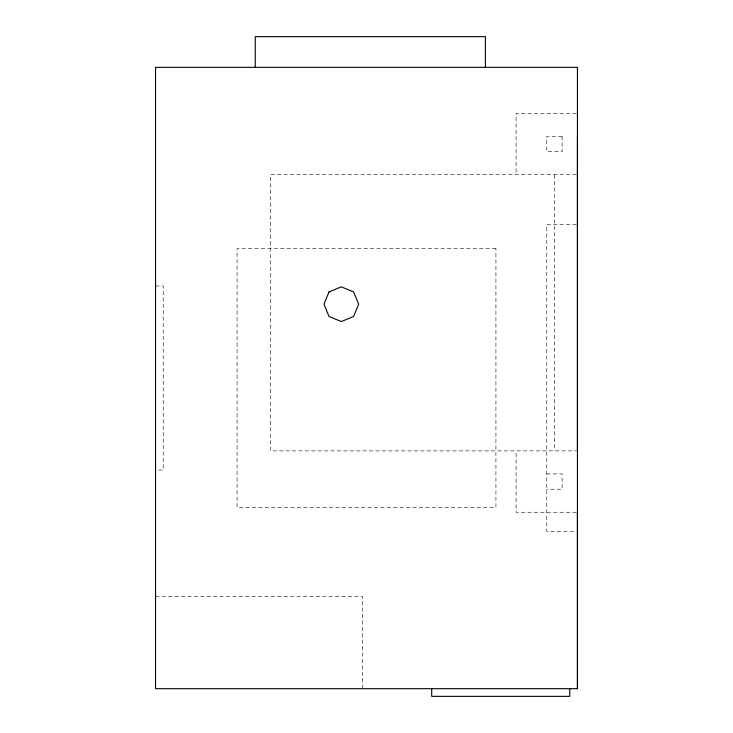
<?xml version="1.0" encoding="UTF-8"?>
<svg xmlns="http://www.w3.org/2000/svg" width="733" height="733" viewBox="0 0 733 733"><rect width="100%" height="100%" fill="white"/><g stroke="black" fill="none" stroke-linecap="round" stroke-linejoin="round"><path stroke-width="0.55" stroke-dasharray="3.67 2.75" d="M576.385 113.358L516.087 113.358L516.087 174.729M576.358 174.729L270.614 174.729L270.614 450.877L576.358 450.877M576.312 224.591L546.763 224.591L546.763 531.425L576.312 531.425M155.552 285.952L163.221 285.952L163.221 470.055L155.552 470.055M546.763 473.894L562.11 473.894L562.11 489.232L546.763 489.232M576.312 512.248L516.087 512.248L516.087 450.877M155.552 596.625L362.661 596.625L362.661 688.681M554.441 174.729L554.441 450.877M562.11 136.375L546.763 136.375L546.763 151.713L562.11 151.713L562.11 136.375M495.929 248.569L237.071 248.569L237.071 507.438L495.929 507.438L495.929 248.569"/><path stroke-width="1.1" d="M577.448 688.681L577.448 67.335L155.552 67.335L155.552 688.681L577.448 688.681L577.448 512.248M577.448 450.877L577.448 136.375M569.779 688.681L569.779 696.35L431.7 696.35L431.7 688.681M485.402 67.335L485.402 36.65L255.267 36.65L255.267 67.335M329.035 291.926L323.949 304.204L329.035 316.482L341.312 321.567L353.59 316.482L358.675 304.204L353.59 291.926L341.312 286.841L329.035 291.926"/></g></svg>
